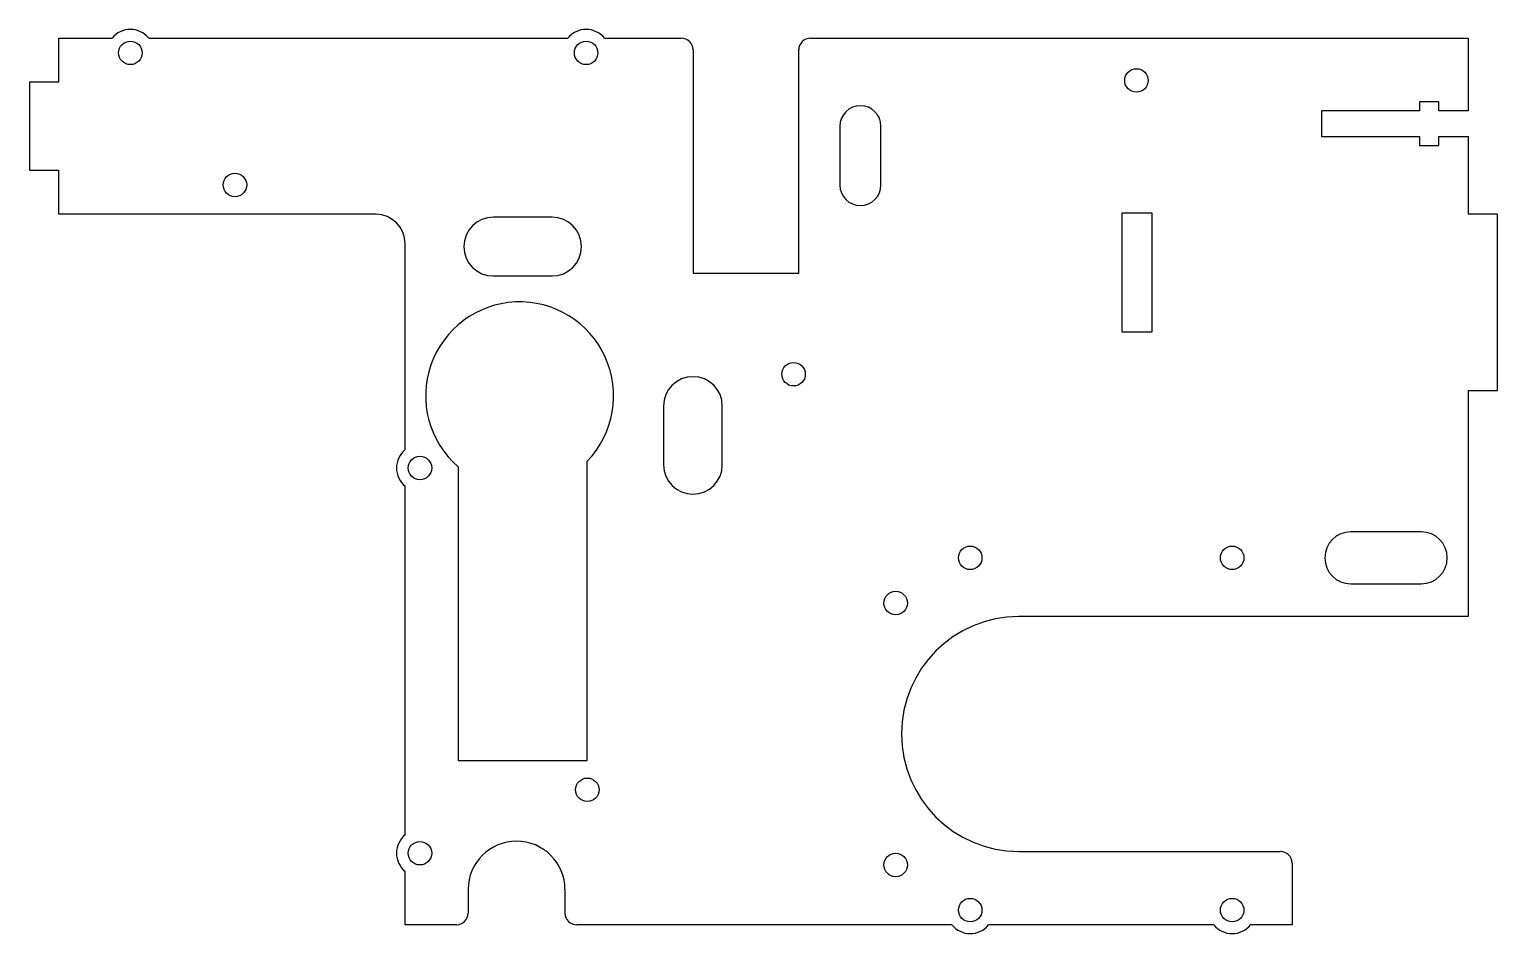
# Model space of a CAD drawing. Header units: millimetres. Extents: x -125 to 125, y -77 to 77.
import ezdxf

# ---------------------------------------------------------------- set-up
doc = ezdxf.new("R2010")
doc.units = ezdxf.units.MM

msp = doc.modelspace()

# ---------------------------------------------------------------- linework, layer by layer
at = {"color": 7, "linetype": 'Continuous', "lineweight": 25}
for p, q in [((-120, 68), (-120, 75.5)), ((-120, 75.5), (-110.92, 75.5)), ((-104.68, 75.5), (-33.32, 75.5)), ((-27.08, 75.5), (-14, 75.5)), ((8, 75.5), (120, 75.5)), ((120, 75.5), (120, 63.14)), ((-12, 73.5), (-12, 35.5)), ((6, 35.5), (6, 73.5)), ((-125, 68), (-125, 53)), ((-120, 68), (-125, 68)), ((111.7, 63.14), (95, 63.14)), ((95, 63.14), (95, 58.74)), ((115, 64.64), (111.7, 64.64)), ((111.7, 64.64), (111.7, 63.14)), ((115, 63.14), (115, 64.64)), ((120, 63.14), (115, 63.14)), ((13, 60.5), (13, 50.5)), ((20, 50.5), (20, 60.5)), ((95, 58.74), (111.7, 58.74)), ((111.7, 58.74), (111.7, 57.24)), ((115, 57.24), (115, 58.74)), ((115, 58.74), (120, 58.74)), ((120, 58.74), (120, 45.5)), ((111.7, 57.24), (115, 57.24)), ((-125, 53), (-120, 53)), ((-120, 45.5), (-120, 53)), ((-66, 45.5), (-120, 45.5)), ((-36, 45), (-46, 45)), ((66.2, 45.7), (61, 45.7)), ((61, 45.7), (61, 25.5)), ((66.2, 25.5), (66.2, 45.7)), ((125, 45.5), (120, 45.5)), ((125, 15.5), (125, 45.5)), ((-61, 5.42), (-61, 40.5)), ((-46, 35), (-36, 35)), ((-12, 35.5), (6, 35.5)), ((61, 25.5), (66.2, 25.5)), ((120, 15.5), (125, 15.5)), ((120, 15.5), (120, -23)), ((-17.01, 12.85), (-17.01, 2.85)), ((-7.01, 2.85), (-7.01, 12.85)), ((-52, 2.5), (-52, -47.5)), ((-30, -47.5), (-30, 3.49)), ((-61, -60.18), (-61, -0.82)), ((112, -8.58), (100, -8.58)), ((100, -17.42), (112, -17.42)), ((120, -23), (43.5, -23)), ((-52, -47.5), (-30, -47.5)), ((43.5, -63), (88, -63)), ((90, -65), (90, -75.5)), ((-61, -75.5), (-61, -66.42)), ((-50.3, -69.5), (-50.3, -73.5)), ((-33.8, -69.5), (-33.8, -73.5)), ((-52.3, -75.5), (-61, -75.5)), ((32.08, -75.5), (-31.8, -75.5)), ((76.68, -75.5), (38.32, -75.5)), ((90, -75.5), (82.92, -75.5))]:
    msp.add_line(p, q, dxfattribs=at)
for centre in [(-107.8, 73), (-30.2, 73), (63.5, 68.3), (-90, 50.5), (5.12, 18.27), (-58.5, 2.3), (35.2, -13), (79.8, -13), (22.5, -20.7), (-30, -52.5), (-58.5, -63.3), (22.5, -65.3), (35.2, -73), (79.8, -73)]:
    msp.add_circle(centre, 2, dxfattribs=at)
for centre, radius, start, end in [((-107.8, 73), 4, 38.6822, 141.3178), ((-30.2, 73), 4, 38.6822, 141.3178), ((-14, 73.5), 2, 0, 90), ((8, 73.5), 2, 90, 180), ((16.5, 60.5), 3.5, 0, 180), ((16.5, 50.5), 3.5, 180, 0), ((-66, 40.5), 5, 0, 90), ((-46, 40), 5, 90, 270), ((-36, 40), 5, 270, 90), ((-41.52, 14.59), 16, 316.0537, 229.0797), ((-12.01, 12.85), 5, 0, 180), ((-58.5, 2.3), 4, 128.6822, 231.3178), ((-12.01, 2.85), 5, 180, 0), ((100, -13), 4.42, 90, 270), ((112, -13), 4.42, 270, 90), ((43.5, -43), 20, 90, 270), ((-58.5, -63.3), 4, 128.6822, 231.3178), ((-42.05, -69.5), 8.25, 0, 180), ((88, -65), 2, 0, 90), ((-52.3, -73.5), 2, 270, 0), ((-31.8, -73.5), 2, 180, 270), ((35.2, -73), 4, 218.6822, 321.3178), ((79.8, -73), 4, 218.6822, 321.3178)]:
    msp.add_arc(centre, radius, start, end, dxfattribs=at)

doc.saveas('drawing.dxf')
